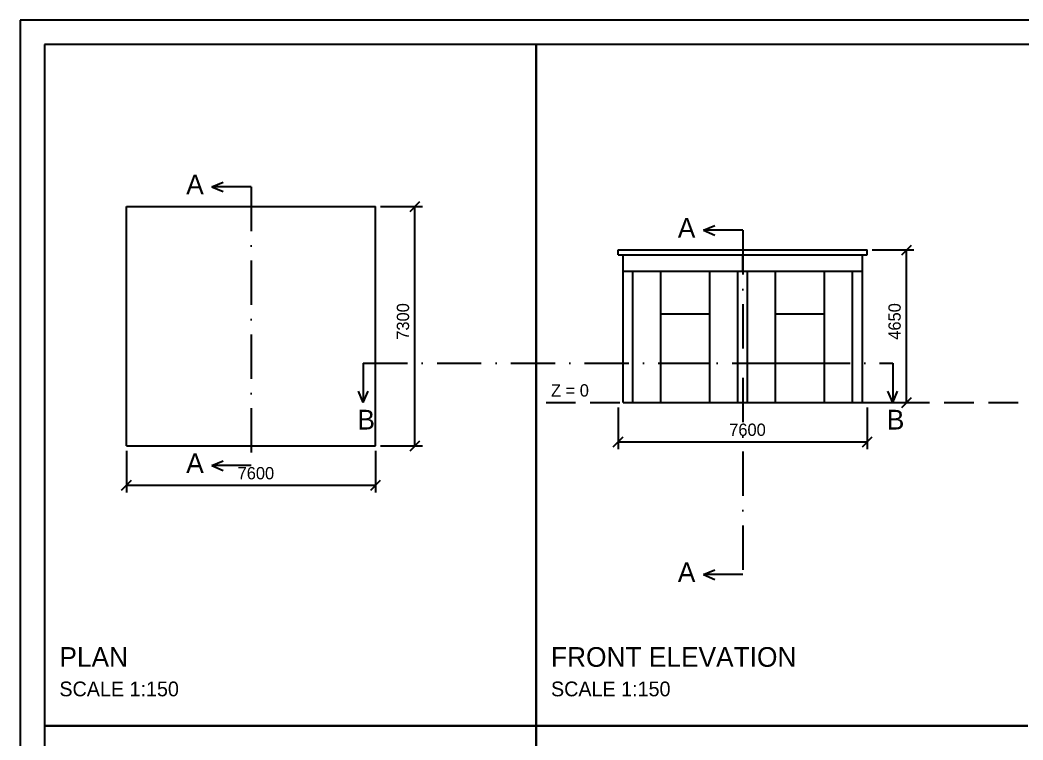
# Model space of a CAD drawing. Extents: x 750 to 62250, y 750 to 43800.
# Drawn here: x 750 to 31350, y 21844 to 43800 of the extents above; entities that cross this region are included whole.
import ezdxf

# ---------------------------------------------------------------- set-up
doc = ezdxf.new("R2010")
doc.units = 0
doc.linetypes.add('DASHDOT', pattern=[2250, 1350, -450, 0, -450])
doc.linetypes.add('DASHED', pattern=[1350, 900, -450])
for name, color, linetype in [('A-DIM', 5, 'CONTINUOUS'), ('A-FRAME', 8, 'CONTINUOUS'), ('A-GROUND', 8, 'DASHED'), ('A-SECT', 1, 'DASHDOT'), ('A-TEXT', 7, 'CONTINUOUS'), ('A-VIS', 7, 'CONTINUOUS')]:
    doc.layers.add(name, color=color, linetype=linetype)

msp = doc.modelspace()

# ---------------------------------------------------------------- linework, layer by layer
at = {"layer": 'A-DIM'}
for p, q in [((12650, 37962.5), (12950, 38262.5)), ((11750, 38112.5), (13025, 38112.5)), ((12800, 30812.5), (12800, 38112.5)), ((26750, 36787.5), (28025, 36787.5)), ((27650, 36637.5), (27950, 36937.5)), ((27800, 32137.5), (27800, 36787.5)), ((26750, 32137.5), (28025, 32137.5)), ((27650, 31987.5), (27950, 32287.5)), ((19000, 31987.5), (19000, 30712.5)), ((26600, 31987.5), (26600, 30712.5)), ((12650, 30662.5), (12950, 30962.5)), ((18850, 30787.5), (19150, 31087.5)), ((19000, 30937.5), (26600, 30937.5)), ((26450, 30787.5), (26750, 31087.5)), ((4000, 30662.5), (4000, 29387.5)), ((11600, 30662.5), (11600, 29387.5)), ((11750, 30812.5), (13025, 30812.5)), ((3850, 29462.5), (4150, 29762.5)), ((11450, 29462.5), (11750, 29762.5)), ((4000, 29612.5), (11600, 29612.5))]:
    msp.add_line(p, q, dxfattribs=at)
at = {"layer": 'A-FRAME'}
for p, q in [((62250, 43800), (750, 43800)), ((750, 43800), (750, 750)), ((61500, 43050), (1500, 43050)), ((1500, 43050), (1500, 1500)), ((16500, 43050), (1500, 43050)), ((1500, 43050), (1500, 22275)), ((16500, 22275), (16500, 43050)), ((31500, 43050), (16500, 43050)), ((16500, 43050), (16500, 22275)), ((1500, 22275), (16500, 22275)), ((16500, 22275), (1500, 22275)), ((1500, 22275), (1500, 1500)), ((16500, 22275), (31500, 22275)), ((16500, 1500), (16500, 22275)), ((31500, 22275), (16500, 22275)), ((16500, 22275), (16500, 1500))]:
    msp.add_line(p, q, dxfattribs=at)
at = {"layer": 'A-GROUND'}
msp.add_line((16800, 32137.5), (31200, 32137.5), dxfattribs=at)
at = {"layer": 'A-SECT'}
for p, q in [((6600, 38712.5), (6945.398, 38858.532)), ((7800, 38712.5), (6600, 38712.5)), ((6600, 38712.5), (6945.398, 38566.468)), ((7800, 38712.5), (7800, 30212.5)), ((21600, 37387.5), (21945.398, 37533.532)), ((22800, 37387.5), (21600, 37387.5)), ((21600, 37387.5), (21945.398, 37241.468)), ((22800, 37387.5), (22800, 26887.5)), ((11223.64, 33337.5), (27376.36, 33337.5)), ((11223.64, 33337.5), (11223.64, 32137.5)), ((27376.36, 33337.5), (27376.36, 32137.5)), ((11223.64, 32137.5), (11077.608, 32482.898)), ((11223.64, 32137.5), (11369.672, 32482.898)), ((27376.36, 32137.5), (27230.328, 32482.898)), ((27376.36, 32137.5), (27522.392, 32482.898)), ((6600, 30212.5), (6945.398, 30358.532)), ((7800, 30212.5), (6600, 30212.5)), ((6600, 30212.5), (6945.398, 30066.468)), ((21600, 26887.5), (21945.398, 27033.532)), ((22800, 26887.5), (21600, 26887.5)), ((21600, 26887.5), (21945.398, 26741.468))]:
    msp.add_line(p, q, dxfattribs=at)
at = {"layer": 'A-VIS'}
for p, q in [((4000, 30812.5), (4000, 38112.5)), ((4000, 38112.5), (11600, 38112.5)), ((11600, 30812.5), (11600, 38112.5)), ((19000, 36637.5), (19000, 36787.5)), ((19000, 36787.5), (26600, 36787.5)), ((26600, 36637.5), (26600, 36787.5)), ((19000, 36637.5), (26600, 36637.5)), ((19150, 32137.5), (19150, 36635.492)), ((22800, 36137.5), (22800, 36637.5)), ((26450, 32137.5), (26450, 36635.492)), ((19150, 36137.5), (26450, 36137.5)), ((19450, 32137.5), (19450, 36137.5)), ((20300, 32137.5), (20300, 36137.5)), ((21800, 32137.5), (21800, 36137.5)), ((22650, 32137.5), (22650, 36137.5)), ((22950, 32137.5), (22950, 36137.5)), ((23800, 32137.5), (23800, 36137.5)), ((25300, 32137.5), (25300, 36137.5)), ((26150, 32137.5), (26150, 36137.5)), ((20300, 34837.5), (21800, 34837.5)), ((23800, 34837.5), (25300, 34837.5)), ((20300, 33337.5), (21800, 33337.5)), ((23800, 33337.5), (25300, 33337.5)), ((19150, 32137.5), (26450, 32137.5)), ((4000, 30812.5), (11600, 30812.5))]:
    msp.add_line(p, q, dxfattribs=at)

# ---------------------------------------------------------------- texts
at = {"layer": 'A-DIM'}
for s, p in [('7300', (12620, 34050)), ('4650', (27620, 34050))]:
    msp.add_text(s, height=375, rotation=90, dxfattribs=at).set_placement(p)
for p in [(22387.5, 31117.5), (7387.5, 29792.5)]:
    msp.add_text('7600', height=375, dxfattribs=at).set_placement(p)
at = {"layer": 'A-TEXT'}
for s, height, p in [('A', 600, (5820, 38487.5)), ('A', 600, (20820, 37162.5)), ('Z = 0', 375, (16950, 32317.5)), ('B', 600, (11043.64, 31312.5)), ('B', 600, (27196.36, 31312.5)), ('A', 600, (5820, 29987.5)), ('A', 600, (20820, 26662.5)), ('PLAN', 600, (1950, 24075)), ('FRONT ELEVATION', 600, (16950, 24075)), ('SCALE 1:150', 450, (1950, 23175)), ('SCALE 1:150', 450, (16950, 23175))]:
    msp.add_text(s, height=height, dxfattribs=at).set_placement(p)

doc.saveas('drawing.dxf')
